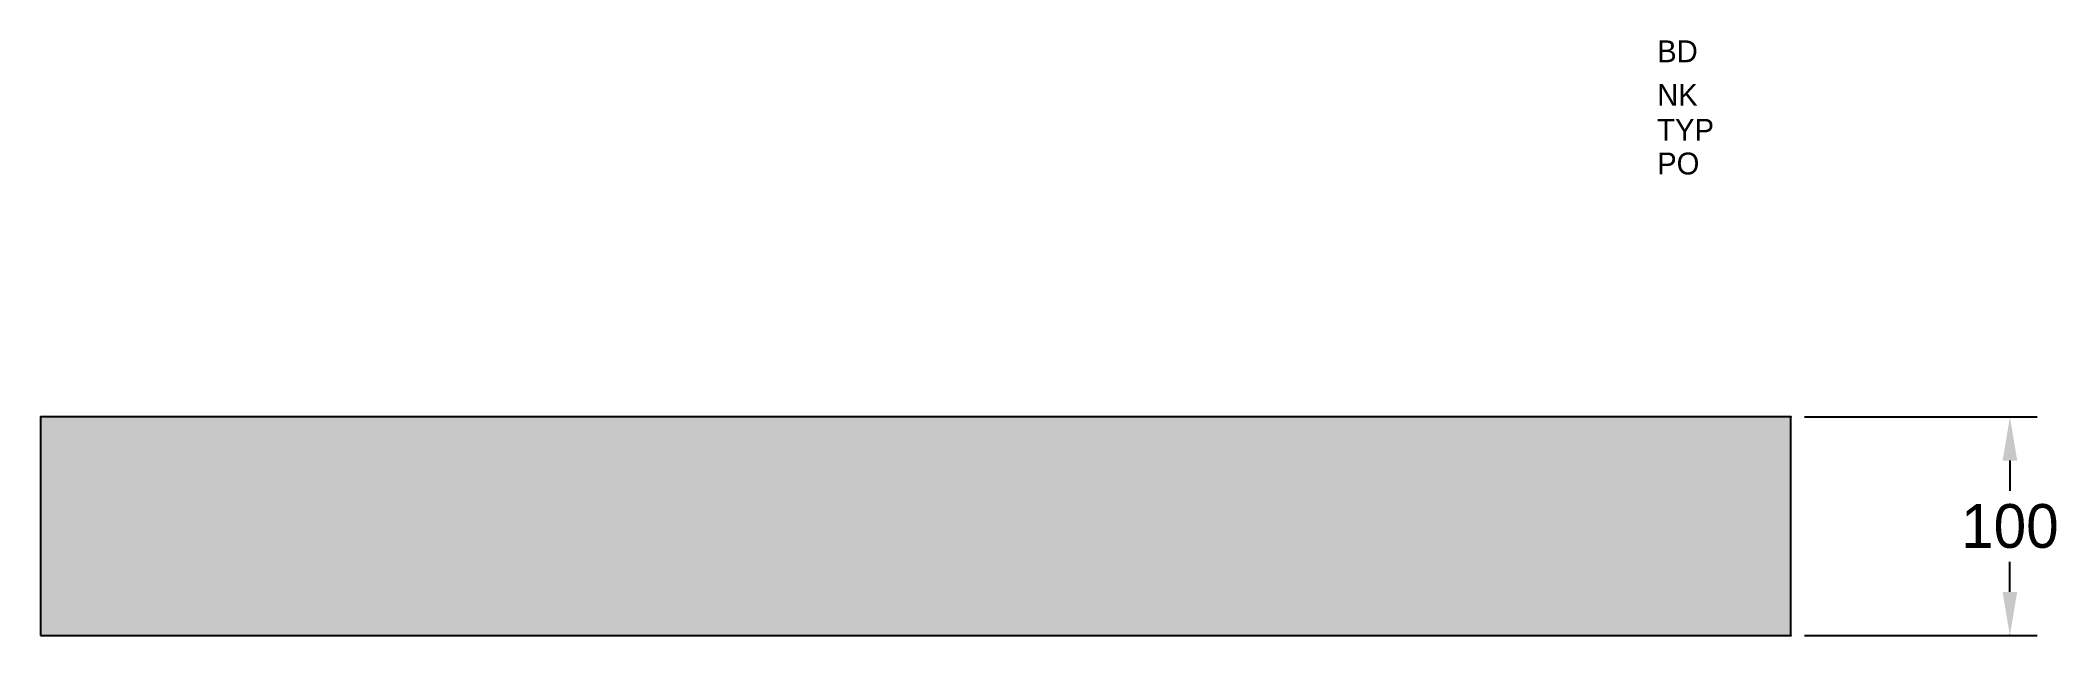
# Model space of a CAD drawing. Extents: x 0 to 92.3, y -10 to 17.2.
import ezdxf

# ---------------------------------------------------------------- set-up
doc = ezdxf.new("R2010")
doc.units = 0
doc.layers.get('0').update_dxf_attribs({"linetype": 'CONTINUOUS'})
doc.layers.add('dimension', color=7, linetype='CONTINUOUS')
doc.layers.add('rear_wall', color=7, linetype='CONTINUOUS')
doc.dimstyles.get("Standard").update_dxf_attribs({"dimtxt": 0.18, "dimasz": 0.18, "dimexe": 0.18, "dimexo": 0.0625, "dimgap": 0.09, "dimtad": 0, "dimtih": 1, "dimtoh": 1, "dimdec": 4, "dimzin": 0, "dimdsep": 46, "dimtxsty": 'STANDARD', "dimcen": 0.09, "dimadec": 0, "dimazin": 0, "dimtfac": 1, "dimtdec": 4, "dimtofl": 0, "dimtmove": 0, "dimatfit": 3, "dimfxl": 1, "dimtolj": 1, "dimtzin": 0, "dimarcsym": 0})

# ---------------------------------------------------------------- blocks, each defined once
blk = doc.blocks.new('*D0')
at = {"layer": 'dimension', "color": 0, "lineweight": -2}
for p, q in [((80.625, 0), (91.266, 0)), ((90.016, -2), (90.016, -3.375)), ((90.016, -8), (90.016, -6.625)), ((80.625, -10), (91.266, -10))]:
    blk.add_line(p, q, dxfattribs=at)
at = {"layer": 'dimension', "color": 0}
for p in [(80, 0), (80, -10), (90.016, -10)]:
    blk.add_point(p, dxfattribs=at)
for points in [[(89.683, -2), (90.35, -2), (90.016, 0)], [(89.683, -8), (90.35, -8), (90.016, -10)]]:
    blk.add_solid(points, dxfattribs=at)
at = {"layer": 'dimension', "color": 0, "insert": (90.016, -5), "char_height": 2, "attachment_point": 5}
blk.add_mtext('\\A1;100', dxfattribs=at)

msp = doc.modelspace()

# ---------------------------------------------------------------- hatches: boundary and pattern name
at = {"layer": 'rear_wall'}
msp.add_hatch(color=149, dxfattribs=at).paths.add_polyline_path([(0, 0), (0, -10), (80, -10), (80, 0)])

# ---------------------------------------------------------------- linework, layer by layer
msp.add_lwpolyline([(0, -10), (80, -10), (80, 0), (0, 0)], close=True, dxfattribs=at)

# ---------------------------------------------------------------- texts
at = {"flags": 1}
for tag, p in [('BD', (73.892552, 16.216815)), ('NK', (73.892552, 14.224688)), ('TYP', (73.892552, 12.624582)), ('PO', (73.892552, 11.087158))]:
    msp.add_attdef(tag, p, '', height=1, dxfattribs=at)

# ---------------------------------------------------------------- dimensions: what is measured, and where the dimension line sits
at = {"layer": 'dimension'}
dim = msp.add_linear_dim(base=(90.016499, -10), p1=(80, 0), p2=(80, -10), angle=90, dimstyle='STANDARD', override={"dimtxt": 2, "dimasz": 2, "dimexe": 1.25, "dimexo": 0.625, "dimgap": 0.625, "dimtad": 1, "dimlfac": 10, "dimrnd": 1, "dimzin": 8, "dimlunit": 6, "dimcen": 2.5, "dimtofl": 1}, dxfattribs=at)
dim.commit()
dim.dimension.update_dxf_attribs({"geometry": '*D0', "text_midpoint": (90.016499, -5)})

doc.saveas('drawing.dxf')
